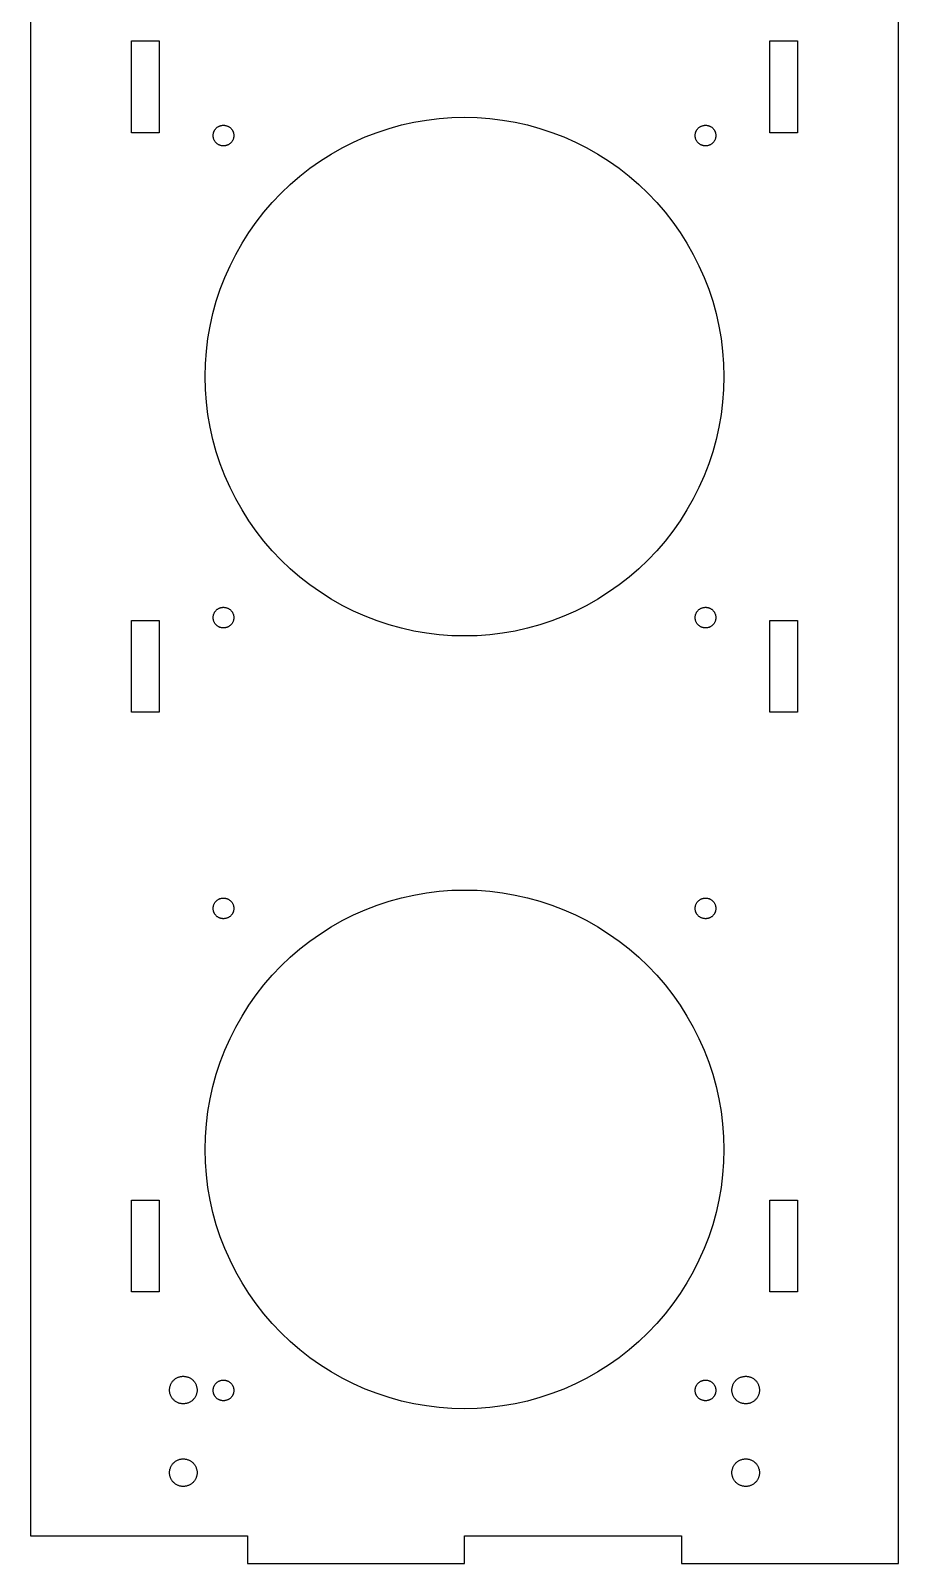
# Model space of a CAD drawing. Extents: x 0 to 927, y -6 to 1176.
# Drawn here: x 207.9 to 396.9, y -6 to 327.9 of the extents above; entities that cross this region are included whole.
import ezdxf

# ---------------------------------------------------------------- set-up
doc = ezdxf.new("R2010")
doc.units = 0
doc.layers.get('0').update_dxf_attribs({"linetype": 'CONTINUOUS'})

msp = doc.modelspace()

# ---------------------------------------------------------------- linework, layer by layer
for points in [[(302.4, 0), (349.65, 0), (349.65, -6), (396.9, -6), (396.9, 511), (349.65, 511), (349.65, 505), (302.4, 505), (302.4, 511), (255.15, 511), (255.15, 505), (207.9, 505), (207.9, 0), (255.15, 0), (255.15, -6), (302.4, -6)], [(229.9, 325.625), (235.9, 325.625), (235.9, 305.625), (229.9, 305.625)], [(368.9, 325.625), (374.9, 325.625), (374.9, 305.625), (368.9, 305.625)], [(299.628, 196.068), (296.862, 196.272), (294.11, 196.612), (291.377, 197.086), (288.672, 197.693), (285.999, 198.433), (283.366, 199.303), (280.778, 200.301), (278.243, 201.425), (275.766, 202.671), (273.353, 204.038), (271.01, 205.522), (268.743, 207.119), (266.557, 208.825), (264.457, 210.636), (262.448, 212.548), (260.536, 214.557), (258.725, 216.657), (257.019, 218.843), (255.422, 221.11), (253.938, 223.453), (252.571, 225.866), (251.325, 228.343), (250.201, 230.878), (249.203, 233.466), (248.333, 236.099), (247.593, 238.772), (246.986, 241.477), (246.512, 244.21), (246.172, 246.962), (245.968, 249.728), (245.9, 252.5), (245.968, 255.272), (246.172, 258.038), (246.512, 260.79), (246.986, 263.523), (247.593, 266.228), (248.333, 268.901), (249.203, 271.534), (250.201, 274.122), (251.325, 276.657), (252.571, 279.134), (253.938, 281.547), (255.422, 283.89), (257.019, 286.157), (258.725, 288.343), (260.536, 290.443), (262.448, 292.452), (264.457, 294.364), (266.557, 296.175), (268.743, 297.881), (271.01, 299.478), (273.353, 300.962), (275.766, 302.329), (278.243, 303.575), (280.778, 304.699), (283.366, 305.697), (285.999, 306.567), (288.672, 307.307), (291.377, 307.914), (294.11, 308.388), (296.862, 308.728), (299.628, 308.932), (302.4, 309), (305.172, 308.932), (307.938, 308.728), (310.69, 308.388), (313.423, 307.914), (316.128, 307.307), (318.801, 306.567), (321.434, 305.697), (324.022, 304.699), (326.557, 303.575), (329.034, 302.329), (331.447, 300.962), (333.79, 299.478), (336.057, 297.881), (338.243, 296.175), (340.343, 294.364), (342.352, 292.452), (344.264, 290.443), (346.075, 288.343), (347.781, 286.157), (349.378, 283.89), (350.862, 281.547), (352.229, 279.134), (353.475, 276.657), (354.599, 274.122), (355.597, 271.534), (356.467, 268.901), (357.207, 266.228), (357.814, 263.523), (358.288, 260.79), (358.628, 258.038), (358.832, 255.272), (358.9, 252.5), (358.832, 249.728), (358.628, 246.962), (358.288, 244.21), (357.814, 241.477), (357.207, 238.772), (356.467, 236.099), (355.597, 233.466), (354.599, 230.878), (353.475, 228.343), (352.229, 225.866), (350.862, 223.453), (349.378, 221.11), (347.781, 218.843), (346.075, 216.657), (344.264, 214.557), (342.352, 212.548), (340.343, 210.636), (338.243, 208.825), (336.057, 207.119), (333.79, 205.522), (331.447, 204.038), (329.034, 202.671), (326.557, 201.425), (324.022, 200.301), (321.434, 199.303), (318.801, 198.433), (316.128, 197.693), (313.423, 197.086), (310.69, 196.612), (307.938, 196.272), (305.172, 196.068), (302.4, 196)], [(249.79, 302.753), (249.679, 302.761), (249.57, 302.774), (249.461, 302.793), (249.353, 302.817), (249.247, 302.847), (249.142, 302.882), (249.039, 302.921), (248.938, 302.966), (248.839, 303.016), (248.743, 303.07), (248.65, 303.129), (248.56, 303.193), (248.473, 303.261), (248.389, 303.333), (248.309, 303.409), (248.233, 303.489), (248.161, 303.573), (248.093, 303.66), (248.029, 303.75), (247.97, 303.843), (247.916, 303.939), (247.866, 304.038), (247.821, 304.139), (247.782, 304.242), (247.747, 304.347), (247.717, 304.453), (247.693, 304.561), (247.674, 304.67), (247.661, 304.779), (247.653, 304.89), (247.65, 305), (247.653, 305.11), (247.661, 305.221), (247.674, 305.33), (247.693, 305.439), (247.717, 305.547), (247.747, 305.653), (247.782, 305.758), (247.821, 305.861), (247.866, 305.962), (247.916, 306.061), (247.97, 306.157), (248.029, 306.25), (248.093, 306.34), (248.161, 306.427), (248.233, 306.511), (248.309, 306.591), (248.389, 306.667), (248.473, 306.739), (248.56, 306.807), (248.65, 306.871), (248.743, 306.93), (248.839, 306.984), (248.938, 307.034), (249.039, 307.079), (249.142, 307.118), (249.247, 307.153), (249.353, 307.183), (249.461, 307.207), (249.57, 307.226), (249.679, 307.239), (249.79, 307.247), (249.9, 307.25), (250.01, 307.247), (250.121, 307.239), (250.23, 307.226), (250.339, 307.207), (250.447, 307.183), (250.553, 307.153), (250.658, 307.118), (250.761, 307.079), (250.862, 307.034), (250.961, 306.984), (251.057, 306.93), (251.15, 306.871), (251.24, 306.807), (251.327, 306.739), (251.411, 306.667), (251.491, 306.591), (251.567, 306.511), (251.639, 306.427), (251.707, 306.34), (251.771, 306.25), (251.83, 306.157), (251.884, 306.061), (251.934, 305.962), (251.979, 305.861), (252.018, 305.758), (252.053, 305.653), (252.083, 305.547), (252.107, 305.439), (252.126, 305.33), (252.139, 305.221), (252.147, 305.11), (252.15, 305), (252.147, 304.89), (252.139, 304.779), (252.126, 304.67), (252.107, 304.561), (252.083, 304.453), (252.053, 304.347), (252.018, 304.242), (251.979, 304.139), (251.934, 304.038), (251.884, 303.939), (251.83, 303.843), (251.771, 303.75), (251.707, 303.66), (251.639, 303.573), (251.567, 303.489), (251.491, 303.409), (251.411, 303.333), (251.327, 303.261), (251.24, 303.193), (251.15, 303.129), (251.057, 303.07), (250.961, 303.016), (250.862, 302.966), (250.761, 302.921), (250.658, 302.882), (250.553, 302.847), (250.447, 302.817), (250.339, 302.793), (250.23, 302.774), (250.121, 302.761), (250.01, 302.753), (249.9, 302.75)], [(354.79, 302.753), (354.679, 302.761), (354.57, 302.774), (354.461, 302.793), (354.353, 302.817), (354.247, 302.847), (354.142, 302.882), (354.039, 302.921), (353.938, 302.966), (353.839, 303.016), (353.743, 303.07), (353.65, 303.129), (353.56, 303.193), (353.473, 303.261), (353.389, 303.333), (353.309, 303.409), (353.233, 303.489), (353.161, 303.573), (353.093, 303.66), (353.029, 303.75), (352.97, 303.843), (352.916, 303.939), (352.866, 304.038), (352.821, 304.139), (352.782, 304.242), (352.747, 304.347), (352.717, 304.453), (352.693, 304.561), (352.674, 304.67), (352.661, 304.779), (352.653, 304.89), (352.65, 305), (352.653, 305.11), (352.661, 305.221), (352.674, 305.33), (352.693, 305.439), (352.717, 305.547), (352.747, 305.653), (352.782, 305.758), (352.821, 305.861), (352.866, 305.962), (352.916, 306.061), (352.97, 306.157), (353.029, 306.25), (353.093, 306.34), (353.161, 306.427), (353.233, 306.511), (353.309, 306.591), (353.389, 306.667), (353.473, 306.739), (353.56, 306.807), (353.65, 306.871), (353.743, 306.93), (353.839, 306.984), (353.938, 307.034), (354.039, 307.079), (354.142, 307.118), (354.247, 307.153), (354.353, 307.183), (354.461, 307.207), (354.57, 307.226), (354.679, 307.239), (354.79, 307.247), (354.9, 307.25), (355.01, 307.247), (355.121, 307.239), (355.23, 307.226), (355.339, 307.207), (355.447, 307.183), (355.553, 307.153), (355.658, 307.118), (355.761, 307.079), (355.862, 307.034), (355.961, 306.984), (356.057, 306.93), (356.15, 306.871), (356.24, 306.807), (356.327, 306.739), (356.411, 306.667), (356.491, 306.591), (356.567, 306.511), (356.639, 306.427), (356.707, 306.34), (356.771, 306.25), (356.83, 306.157), (356.884, 306.061), (356.934, 305.962), (356.979, 305.861), (357.018, 305.758), (357.053, 305.653), (357.083, 305.547), (357.107, 305.439), (357.126, 305.33), (357.139, 305.221), (357.147, 305.11), (357.15, 305), (357.147, 304.89), (357.139, 304.779), (357.126, 304.67), (357.107, 304.561), (357.083, 304.453), (357.053, 304.347), (357.018, 304.242), (356.979, 304.139), (356.934, 304.038), (356.884, 303.939), (356.83, 303.843), (356.771, 303.75), (356.707, 303.66), (356.639, 303.573), (356.567, 303.489), (356.491, 303.409), (356.411, 303.333), (356.327, 303.261), (356.24, 303.193), (356.15, 303.129), (356.057, 303.07), (355.961, 303.016), (355.862, 302.966), (355.761, 302.921), (355.658, 302.882), (355.553, 302.847), (355.447, 302.817), (355.339, 302.793), (355.23, 302.774), (355.121, 302.761), (355.01, 302.753), (354.9, 302.75)], [(249.79, 197.753), (249.679, 197.761), (249.57, 197.774), (249.461, 197.793), (249.353, 197.817), (249.247, 197.847), (249.142, 197.882), (249.039, 197.921), (248.938, 197.966), (248.839, 198.016), (248.743, 198.07), (248.65, 198.129), (248.56, 198.193), (248.473, 198.261), (248.389, 198.333), (248.309, 198.409), (248.233, 198.489), (248.161, 198.573), (248.093, 198.66), (248.029, 198.75), (247.97, 198.843), (247.916, 198.939), (247.866, 199.038), (247.821, 199.139), (247.782, 199.242), (247.747, 199.347), (247.717, 199.453), (247.693, 199.561), (247.674, 199.67), (247.661, 199.779), (247.653, 199.89), (247.65, 200), (247.653, 200.11), (247.661, 200.221), (247.674, 200.33), (247.693, 200.439), (247.717, 200.547), (247.747, 200.653), (247.782, 200.758), (247.821, 200.861), (247.866, 200.962), (247.916, 201.061), (247.97, 201.157), (248.029, 201.25), (248.093, 201.34), (248.161, 201.427), (248.233, 201.511), (248.309, 201.591), (248.389, 201.667), (248.473, 201.739), (248.56, 201.807), (248.65, 201.871), (248.743, 201.93), (248.839, 201.984), (248.938, 202.034), (249.039, 202.079), (249.142, 202.118), (249.247, 202.153), (249.353, 202.183), (249.461, 202.207), (249.57, 202.226), (249.679, 202.239), (249.79, 202.247), (249.9, 202.25), (250.01, 202.247), (250.121, 202.239), (250.23, 202.226), (250.339, 202.207), (250.447, 202.183), (250.553, 202.153), (250.658, 202.118), (250.761, 202.079), (250.862, 202.034), (250.961, 201.984), (251.057, 201.93), (251.15, 201.871), (251.24, 201.807), (251.327, 201.739), (251.411, 201.667), (251.491, 201.591), (251.567, 201.511), (251.639, 201.427), (251.707, 201.34), (251.771, 201.25), (251.83, 201.157), (251.884, 201.061), (251.934, 200.962), (251.979, 200.861), (252.018, 200.758), (252.053, 200.653), (252.083, 200.547), (252.107, 200.439), (252.126, 200.33), (252.139, 200.221), (252.147, 200.11), (252.15, 200), (252.147, 199.89), (252.139, 199.779), (252.126, 199.67), (252.107, 199.561), (252.083, 199.453), (252.053, 199.347), (252.018, 199.242), (251.979, 199.139), (251.934, 199.038), (251.884, 198.939), (251.83, 198.843), (251.771, 198.75), (251.707, 198.66), (251.639, 198.573), (251.567, 198.489), (251.491, 198.409), (251.411, 198.333), (251.327, 198.261), (251.24, 198.193), (251.15, 198.129), (251.057, 198.07), (250.961, 198.016), (250.862, 197.966), (250.761, 197.921), (250.658, 197.882), (250.553, 197.847), (250.447, 197.817), (250.339, 197.793), (250.23, 197.774), (250.121, 197.761), (250.01, 197.753), (249.9, 197.75)], [(354.79, 197.753), (354.679, 197.761), (354.57, 197.774), (354.461, 197.793), (354.353, 197.817), (354.247, 197.847), (354.142, 197.882), (354.039, 197.921), (353.938, 197.966), (353.839, 198.016), (353.743, 198.07), (353.65, 198.129), (353.56, 198.193), (353.473, 198.261), (353.389, 198.333), (353.309, 198.409), (353.233, 198.489), (353.161, 198.573), (353.093, 198.66), (353.029, 198.75), (352.97, 198.843), (352.916, 198.939), (352.866, 199.038), (352.821, 199.139), (352.782, 199.242), (352.747, 199.347), (352.717, 199.453), (352.693, 199.561), (352.674, 199.67), (352.661, 199.779), (352.653, 199.89), (352.65, 200), (352.653, 200.11), (352.661, 200.221), (352.674, 200.33), (352.693, 200.439), (352.717, 200.547), (352.747, 200.653), (352.782, 200.758), (352.821, 200.861), (352.866, 200.962), (352.916, 201.061), (352.97, 201.157), (353.029, 201.25), (353.093, 201.34), (353.161, 201.427), (353.233, 201.511), (353.309, 201.591), (353.389, 201.667), (353.473, 201.739), (353.56, 201.807), (353.65, 201.871), (353.743, 201.93), (353.839, 201.984), (353.938, 202.034), (354.039, 202.079), (354.142, 202.118), (354.247, 202.153), (354.353, 202.183), (354.461, 202.207), (354.57, 202.226), (354.679, 202.239), (354.79, 202.247), (354.9, 202.25), (355.01, 202.247), (355.121, 202.239), (355.23, 202.226), (355.339, 202.207), (355.447, 202.183), (355.553, 202.153), (355.658, 202.118), (355.761, 202.079), (355.862, 202.034), (355.961, 201.984), (356.057, 201.93), (356.15, 201.871), (356.24, 201.807), (356.327, 201.739), (356.411, 201.667), (356.491, 201.591), (356.567, 201.511), (356.639, 201.427), (356.707, 201.34), (356.771, 201.25), (356.83, 201.157), (356.884, 201.061), (356.934, 200.962), (356.979, 200.861), (357.018, 200.758), (357.053, 200.653), (357.083, 200.547), (357.107, 200.439), (357.126, 200.33), (357.139, 200.221), (357.147, 200.11), (357.15, 200), (357.147, 199.89), (357.139, 199.779), (357.126, 199.67), (357.107, 199.561), (357.083, 199.453), (357.053, 199.347), (357.018, 199.242), (356.979, 199.139), (356.934, 199.038), (356.884, 198.939), (356.83, 198.843), (356.771, 198.75), (356.707, 198.66), (356.639, 198.573), (356.567, 198.489), (356.491, 198.409), (356.411, 198.333), (356.327, 198.261), (356.24, 198.193), (356.15, 198.129), (356.057, 198.07), (355.961, 198.016), (355.862, 197.966), (355.761, 197.921), (355.658, 197.882), (355.553, 197.847), (355.447, 197.817), (355.339, 197.793), (355.23, 197.774), (355.121, 197.761), (355.01, 197.753), (354.9, 197.75)], [(229.9, 199.375), (235.9, 199.375), (235.9, 179.375), (229.9, 179.375)], [(368.9, 199.375), (374.9, 199.375), (374.9, 179.375), (368.9, 179.375)], [(299.628, 27.7347), (296.862, 27.9387), (294.11, 28.2782), (291.377, 28.7523), (288.672, 29.3599), (285.999, 30.0995), (283.366, 30.9694), (280.778, 31.9675), (278.243, 33.0913), (275.766, 34.3381), (273.353, 35.705), (271.01, 37.1886), (268.743, 38.7854), (266.557, 40.4916), (264.457, 42.3029), (262.448, 44.2151), (260.536, 46.2236), (258.725, 48.3234), (257.019, 50.5097), (255.422, 52.7769), (253.938, 55.1199), (252.571, 57.5328), (251.325, 60.0098), (250.201, 62.5451), (249.203, 65.1324), (248.333, 67.7656), (247.593, 70.4383), (246.986, 73.1441), (246.512, 75.8764), (246.172, 78.6287), (245.968, 81.3943), (245.9, 84.1667), (245.968, 86.939), (246.172, 89.7046), (246.512, 92.4569), (246.986, 95.1893), (247.593, 97.895), (248.333, 100.568), (249.203, 103.201), (250.201, 105.788), (251.325, 108.324), (252.571, 110.801), (253.938, 113.213), (255.422, 115.556), (257.019, 117.824), (258.725, 120.01), (260.536, 122.11), (262.448, 124.118), (264.457, 126.03), (266.557, 127.842), (268.743, 129.548), (271.01, 131.145), (273.353, 132.628), (275.766, 133.995), (278.243, 135.242), (280.778, 136.366), (283.366, 137.364), (285.999, 138.234), (288.672, 138.973), (291.377, 139.581), (294.11, 140.055), (296.862, 140.395), (299.628, 140.599), (302.4, 140.667), (305.172, 140.599), (307.938, 140.395), (310.69, 140.055), (313.423, 139.581), (316.128, 138.973), (318.801, 138.234), (321.434, 137.364), (324.022, 136.366), (326.557, 135.242), (329.034, 133.995), (331.447, 132.628), (333.79, 131.145), (336.057, 129.548), (338.243, 127.842), (340.343, 126.03), (342.352, 124.118), (344.264, 122.11), (346.075, 120.01), (347.781, 117.824), (349.378, 115.556), (350.862, 113.213), (352.229, 110.801), (353.475, 108.324), (354.599, 105.788), (355.597, 103.201), (356.467, 100.568), (357.207, 97.895), (357.814, 95.1893), (358.288, 92.4569), (358.628, 89.7046), (358.832, 86.939), (358.9, 84.1667), (358.832, 81.3943), (358.628, 78.6287), (358.288, 75.8764), (357.814, 73.1441), (357.207, 70.4383), (356.467, 67.7656), (355.597, 65.1324), (354.599, 62.5451), (353.475, 60.0098), (352.229, 57.5328), (350.862, 55.1199), (349.378, 52.7769), (347.781, 50.5097), (346.075, 48.3234), (344.264, 46.2236), (342.352, 44.2151), (340.343, 42.3029), (338.243, 40.4916), (336.057, 38.7854), (333.79, 37.1886), (331.447, 35.705), (329.034, 34.3381), (326.557, 33.0913), (324.022, 31.9675), (321.434, 30.9694), (318.801, 30.0995), (316.128, 29.3599), (313.423, 28.7523), (310.69, 28.2782), (307.938, 27.9387), (305.172, 27.7347), (302.4, 27.6667)], [(249.79, 134.419), (249.679, 134.428), (249.57, 134.441), (249.461, 134.46), (249.353, 134.484), (249.247, 134.514), (249.142, 134.548), (249.039, 134.588), (248.938, 134.633), (248.839, 134.682), (248.743, 134.737), (248.65, 134.796), (248.56, 134.859), (248.473, 134.927), (248.389, 135), (248.309, 135.076), (248.233, 135.156), (248.161, 135.239), (248.093, 135.326), (248.029, 135.417), (247.97, 135.51), (247.916, 135.606), (247.866, 135.705), (247.821, 135.806), (247.782, 135.909), (247.747, 136.014), (247.717, 136.12), (247.693, 136.228), (247.674, 136.337), (247.661, 136.446), (247.653, 136.556), (247.65, 136.667), (247.653, 136.777), (247.661, 136.887), (247.674, 136.997), (247.693, 137.106), (247.717, 137.213), (247.747, 137.32), (247.782, 137.425), (247.821, 137.528), (247.866, 137.629), (247.916, 137.727), (247.97, 137.823), (248.029, 137.917), (248.093, 138.007), (248.161, 138.094), (248.233, 138.178), (248.309, 138.258), (248.389, 138.334), (248.473, 138.406), (248.56, 138.474), (248.65, 138.537), (248.743, 138.597), (248.839, 138.651), (248.938, 138.701), (249.039, 138.745), (249.142, 138.785), (249.247, 138.82), (249.353, 138.849), (249.461, 138.873), (249.57, 138.892), (249.679, 138.906), (249.79, 138.914), (249.9, 138.917), (250.01, 138.914), (250.121, 138.906), (250.23, 138.892), (250.339, 138.873), (250.447, 138.849), (250.553, 138.82), (250.658, 138.785), (250.761, 138.745), (250.862, 138.701), (250.961, 138.651), (251.057, 138.597), (251.15, 138.537), (251.24, 138.474), (251.327, 138.406), (251.411, 138.334), (251.491, 138.258), (251.567, 138.178), (251.639, 138.094), (251.707, 138.007), (251.771, 137.917), (251.83, 137.823), (251.884, 137.727), (251.934, 137.629), (251.979, 137.528), (252.018, 137.425), (252.053, 137.32), (252.083, 137.213), (252.107, 137.106), (252.126, 136.997), (252.139, 136.887), (252.147, 136.777), (252.15, 136.667), (252.147, 136.556), (252.139, 136.446), (252.126, 136.337), (252.107, 136.228), (252.083, 136.12), (252.053, 136.014), (252.018, 135.909), (251.979, 135.806), (251.934, 135.705), (251.884, 135.606), (251.83, 135.51), (251.771, 135.417), (251.707, 135.326), (251.639, 135.239), (251.567, 135.156), (251.491, 135.076), (251.411, 135), (251.327, 134.927), (251.24, 134.859), (251.15, 134.796), (251.057, 134.737), (250.961, 134.682), (250.862, 134.633), (250.761, 134.588), (250.658, 134.548), (250.553, 134.514), (250.447, 134.484), (250.339, 134.46), (250.23, 134.441), (250.121, 134.428), (250.01, 134.419), (249.9, 134.417)], [(354.79, 134.419), (354.679, 134.428), (354.57, 134.441), (354.461, 134.46), (354.353, 134.484), (354.247, 134.514), (354.142, 134.548), (354.039, 134.588), (353.938, 134.633), (353.839, 134.682), (353.743, 134.737), (353.65, 134.796), (353.56, 134.859), (353.473, 134.927), (353.389, 135), (353.309, 135.076), (353.233, 135.156), (353.161, 135.239), (353.093, 135.326), (353.029, 135.417), (352.97, 135.51), (352.916, 135.606), (352.866, 135.705), (352.821, 135.806), (352.782, 135.909), (352.747, 136.014), (352.717, 136.12), (352.693, 136.228), (352.674, 136.337), (352.661, 136.446), (352.653, 136.556), (352.65, 136.667), (352.653, 136.777), (352.661, 136.887), (352.674, 136.997), (352.693, 137.106), (352.717, 137.213), (352.747, 137.32), (352.782, 137.425), (352.821, 137.528), (352.866, 137.629), (352.916, 137.727), (352.97, 137.823), (353.029, 137.917), (353.093, 138.007), (353.161, 138.094), (353.233, 138.178), (353.309, 138.258), (353.389, 138.334), (353.473, 138.406), (353.56, 138.474), (353.65, 138.537), (353.743, 138.597), (353.839, 138.651), (353.938, 138.701), (354.039, 138.745), (354.142, 138.785), (354.247, 138.82), (354.353, 138.849), (354.461, 138.873), (354.57, 138.892), (354.679, 138.906), (354.79, 138.914), (354.9, 138.917), (355.01, 138.914), (355.121, 138.906), (355.23, 138.892), (355.339, 138.873), (355.447, 138.849), (355.553, 138.82), (355.658, 138.785), (355.761, 138.745), (355.862, 138.701), (355.961, 138.651), (356.057, 138.597), (356.15, 138.537), (356.24, 138.474), (356.327, 138.406), (356.411, 138.334), (356.491, 138.258), (356.567, 138.178), (356.639, 138.094), (356.707, 138.007), (356.771, 137.917), (356.83, 137.823), (356.884, 137.727), (356.934, 137.629), (356.979, 137.528), (357.018, 137.425), (357.053, 137.32), (357.083, 137.213), (357.107, 137.106), (357.126, 136.997), (357.139, 136.887), (357.147, 136.777), (357.15, 136.667), (357.147, 136.556), (357.139, 136.446), (357.126, 136.337), (357.107, 136.228), (357.083, 136.12), (357.053, 136.014), (357.018, 135.909), (356.979, 135.806), (356.934, 135.705), (356.884, 135.606), (356.83, 135.51), (356.771, 135.417), (356.707, 135.326), (356.639, 135.239), (356.567, 135.156), (356.491, 135.076), (356.411, 135), (356.327, 134.927), (356.24, 134.859), (356.15, 134.796), (356.057, 134.737), (355.961, 134.682), (355.862, 134.633), (355.761, 134.588), (355.658, 134.548), (355.553, 134.514), (355.447, 134.484), (355.339, 134.46), (355.23, 134.441), (355.121, 134.428), (355.01, 134.419), (354.9, 134.417)], [(229.9, 73.125), (235.9, 73.125), (235.9, 53.125), (229.9, 53.125)], [(368.9, 73.125), (374.9, 73.125), (374.9, 53.125), (368.9, 53.125)], [(241.003, 28.7536), (240.856, 28.7644), (240.71, 28.7825), (240.565, 28.8076), (240.421, 28.8399), (240.279, 28.8792), (240.139, 28.9254), (240.002, 28.9784), (239.867, 29.038), (239.736, 29.1042), (239.608, 29.1768), (239.483, 29.2556), (239.363, 29.3404), (239.247, 29.431), (239.135, 29.5271), (239.029, 29.6287), (238.927, 29.7353), (238.831, 29.8468), (238.74, 29.9629), (238.656, 30.0833), (238.577, 30.2077), (238.504, 30.3358), (238.438, 30.4673), (238.378, 30.6019), (238.325, 30.7393), (238.279, 30.8791), (238.24, 31.0211), (238.208, 31.1647), (238.182, 31.3098), (238.164, 31.4559), (238.154, 31.6028), (238.15, 31.75), (238.154, 31.8972), (238.164, 32.0441), (238.182, 32.1902), (238.208, 32.3353), (238.24, 32.4789), (238.279, 32.6209), (238.325, 32.7607), (238.378, 32.8981), (238.438, 33.0327), (238.504, 33.1642), (238.577, 33.2923), (238.656, 33.4167), (238.74, 33.5371), (238.831, 33.6532), (238.927, 33.7647), (239.029, 33.8713), (239.135, 33.9729), (239.247, 34.069), (239.363, 34.1596), (239.483, 34.2444), (239.608, 34.3232), (239.736, 34.3958), (239.867, 34.462), (240.002, 34.5216), (240.139, 34.5746), (240.279, 34.6208), (240.421, 34.6601), (240.565, 34.6924), (240.71, 34.7175), (240.856, 34.7356), (241.003, 34.7464), (241.15, 34.75), (241.297, 34.7464), (241.444, 34.7356), (241.59, 34.7175), (241.735, 34.6924), (241.879, 34.6601), (242.021, 34.6208), (242.161, 34.5746), (242.298, 34.5216), (242.433, 34.462), (242.564, 34.3958), (242.692, 34.3232), (242.817, 34.2444), (242.937, 34.1596), (243.053, 34.069), (243.165, 33.9729), (243.271, 33.8713), (243.373, 33.7647), (243.469, 33.6532), (243.56, 33.5371), (243.644, 33.4167), (243.723, 33.2923), (243.796, 33.1642), (243.862, 33.0327), (243.922, 32.8981), (243.975, 32.7607), (244.021, 32.6209), (244.06, 32.4789), (244.092, 32.3353), (244.118, 32.1902), (244.136, 32.0441), (244.146, 31.8972), (244.15, 31.75), (244.146, 31.6028), (244.136, 31.4559), (244.118, 31.3098), (244.092, 31.1647), (244.06, 31.0211), (244.021, 30.8791), (243.975, 30.7393), (243.922, 30.6019), (243.862, 30.4673), (243.796, 30.3358), (243.723, 30.2077), (243.644, 30.0833), (243.56, 29.9629), (243.469, 29.8468), (243.373, 29.7353), (243.271, 29.6287), (243.165, 29.5271), (243.053, 29.431), (242.937, 29.3404), (242.817, 29.2556), (242.692, 29.1768), (242.564, 29.1042), (242.433, 29.038), (242.298, 28.9784), (242.161, 28.9254), (242.021, 28.8792), (241.879, 28.8399), (241.735, 28.8076), (241.59, 28.7825), (241.444, 28.7644), (241.297, 28.7536), (241.15, 28.75)], [(249.79, 29.4194), (249.679, 29.4275), (249.57, 29.441), (249.461, 29.4599), (249.353, 29.4841), (249.247, 29.5136), (249.142, 29.5482), (249.039, 29.5879), (248.938, 29.6327), (248.839, 29.6823), (248.743, 29.7368), (248.65, 29.7959), (248.56, 29.8594), (248.473, 29.9274), (248.389, 29.9995), (248.309, 30.0757), (248.233, 30.1557), (248.161, 30.2393), (248.093, 30.3263), (248.029, 30.4166), (247.97, 30.5099), (247.916, 30.606), (247.866, 30.7047), (247.821, 30.8056), (247.782, 30.9087), (247.747, 31.0135), (247.717, 31.12), (247.693, 31.2277), (247.674, 31.3365), (247.661, 31.4461), (247.653, 31.5563), (247.65, 31.6667), (247.653, 31.7771), (247.661, 31.8872), (247.674, 31.9968), (247.693, 32.1056), (247.717, 32.2134), (247.747, 32.3198), (247.782, 32.4247), (247.821, 32.5277), (247.866, 32.6287), (247.916, 32.7273), (247.97, 32.8234), (248.029, 32.9167), (248.093, 33.007), (248.161, 33.0941), (248.233, 33.1777), (248.309, 33.2577), (248.389, 33.3338), (248.473, 33.4059), (248.56, 33.4739), (248.65, 33.5375), (248.743, 33.5966), (248.839, 33.651), (248.938, 33.7006), (249.039, 33.7454), (249.142, 33.7851), (249.247, 33.8198), (249.353, 33.8492), (249.461, 33.8734), (249.57, 33.8923), (249.679, 33.9058), (249.79, 33.914), (249.9, 33.9167), (250.01, 33.914), (250.121, 33.9058), (250.23, 33.8923), (250.339, 33.8734), (250.447, 33.8492), (250.553, 33.8198), (250.658, 33.7851), (250.761, 33.7454), (250.862, 33.7006), (250.961, 33.651), (251.057, 33.5966), (251.15, 33.5375), (251.24, 33.4739), (251.327, 33.4059), (251.411, 33.3338), (251.491, 33.2577), (251.567, 33.1777), (251.639, 33.0941), (251.707, 33.007), (251.771, 32.9167), (251.83, 32.8234), (251.884, 32.7273), (251.934, 32.6287), (251.979, 32.5277), (252.018, 32.4247), (252.053, 32.3198), (252.083, 32.2134), (252.107, 32.1056), (252.126, 31.9968), (252.139, 31.8872), (252.147, 31.7771), (252.15, 31.6667), (252.147, 31.5563), (252.139, 31.4461), (252.126, 31.3365), (252.107, 31.2277), (252.083, 31.12), (252.053, 31.0135), (252.018, 30.9087), (251.979, 30.8056), (251.934, 30.7047), (251.884, 30.606), (251.83, 30.5099), (251.771, 30.4166), (251.707, 30.3263), (251.639, 30.2393), (251.567, 30.1557), (251.491, 30.0757), (251.411, 29.9995), (251.327, 29.9274), (251.24, 29.8594), (251.15, 29.7959), (251.057, 29.7368), (250.961, 29.6823), (250.862, 29.6327), (250.761, 29.5879), (250.658, 29.5482), (250.553, 29.5136), (250.447, 29.4841), (250.339, 29.4599), (250.23, 29.441), (250.121, 29.4275), (250.01, 29.4194), (249.9, 29.4167)], [(354.79, 29.4194), (354.679, 29.4275), (354.57, 29.441), (354.461, 29.4599), (354.353, 29.4841), (354.247, 29.5136), (354.142, 29.5482), (354.039, 29.5879), (353.938, 29.6327), (353.839, 29.6823), (353.743, 29.7368), (353.65, 29.7959), (353.56, 29.8594), (353.473, 29.9274), (353.389, 29.9995), (353.309, 30.0757), (353.233, 30.1557), (353.161, 30.2393), (353.093, 30.3263), (353.029, 30.4166), (352.97, 30.5099), (352.916, 30.606), (352.866, 30.7047), (352.821, 30.8056), (352.782, 30.9087), (352.747, 31.0135), (352.717, 31.12), (352.693, 31.2277), (352.674, 31.3365), (352.661, 31.4461), (352.653, 31.5563), (352.65, 31.6667), (352.653, 31.7771), (352.661, 31.8872), (352.674, 31.9968), (352.693, 32.1056), (352.717, 32.2134), (352.747, 32.3198), (352.782, 32.4247), (352.821, 32.5277), (352.866, 32.6287), (352.916, 32.7273), (352.97, 32.8234), (353.029, 32.9167), (353.093, 33.007), (353.161, 33.0941), (353.233, 33.1777), (353.309, 33.2577), (353.389, 33.3338), (353.473, 33.4059), (353.56, 33.4739), (353.65, 33.5375), (353.743, 33.5966), (353.839, 33.651), (353.938, 33.7006), (354.039, 33.7454), (354.142, 33.7851), (354.247, 33.8198), (354.353, 33.8492), (354.461, 33.8734), (354.57, 33.8923), (354.679, 33.9058), (354.79, 33.914), (354.9, 33.9167), (355.01, 33.914), (355.121, 33.9058), (355.23, 33.8923), (355.339, 33.8734), (355.447, 33.8492), (355.553, 33.8198), (355.658, 33.7851), (355.761, 33.7454), (355.862, 33.7006), (355.961, 33.651), (356.057, 33.5966), (356.15, 33.5375), (356.24, 33.4739), (356.327, 33.4059), (356.411, 33.3338), (356.491, 33.2577), (356.567, 33.1777), (356.639, 33.0941), (356.707, 33.007), (356.771, 32.9167), (356.83, 32.8234), (356.884, 32.7273), (356.934, 32.6287), (356.979, 32.5277), (357.018, 32.4247), (357.053, 32.3198), (357.083, 32.2134), (357.107, 32.1056), (357.126, 31.9968), (357.139, 31.8872), (357.147, 31.7771), (357.15, 31.6667), (357.147, 31.5563), (357.139, 31.4461), (357.126, 31.3365), (357.107, 31.2277), (357.083, 31.12), (357.053, 31.0135), (357.018, 30.9087), (356.979, 30.8056), (356.934, 30.7047), (356.884, 30.606), (356.83, 30.5099), (356.771, 30.4166), (356.707, 30.3263), (356.639, 30.2393), (356.567, 30.1557), (356.491, 30.0757), (356.411, 29.9995), (356.327, 29.9274), (356.24, 29.8594), (356.15, 29.7959), (356.057, 29.7368), (355.961, 29.6823), (355.862, 29.6327), (355.761, 29.5879), (355.658, 29.5482), (355.553, 29.5136), (355.447, 29.4841), (355.339, 29.4599), (355.23, 29.441), (355.121, 29.4275), (355.01, 29.4194), (354.9, 29.4167)], [(363.503, 28.7536), (363.356, 28.7644), (363.21, 28.7825), (363.065, 28.8076), (362.921, 28.8399), (362.779, 28.8792), (362.639, 28.9254), (362.502, 28.9784), (362.367, 29.038), (362.236, 29.1042), (362.108, 29.1768), (361.983, 29.2556), (361.863, 29.3404), (361.747, 29.431), (361.635, 29.5271), (361.529, 29.6287), (361.427, 29.7353), (361.331, 29.8468), (361.24, 29.9629), (361.156, 30.0833), (361.077, 30.2077), (361.004, 30.3358), (360.938, 30.4673), (360.878, 30.6019), (360.825, 30.7393), (360.779, 30.8791), (360.74, 31.0211), (360.708, 31.1647), (360.682, 31.3098), (360.664, 31.4559), (360.654, 31.6028), (360.65, 31.75), (360.654, 31.8972), (360.664, 32.0441), (360.682, 32.1902), (360.708, 32.3353), (360.74, 32.4789), (360.779, 32.6209), (360.825, 32.7607), (360.878, 32.8981), (360.938, 33.0327), (361.004, 33.1642), (361.077, 33.2923), (361.156, 33.4167), (361.24, 33.5371), (361.331, 33.6532), (361.427, 33.7647), (361.529, 33.8713), (361.635, 33.9729), (361.747, 34.069), (361.863, 34.1596), (361.983, 34.2444), (362.108, 34.3232), (362.236, 34.3958), (362.367, 34.462), (362.502, 34.5216), (362.639, 34.5746), (362.779, 34.6208), (362.921, 34.6601), (363.065, 34.6924), (363.21, 34.7175), (363.356, 34.7356), (363.503, 34.7464), (363.65, 34.75), (363.797, 34.7464), (363.944, 34.7356), (364.09, 34.7175), (364.235, 34.6924), (364.379, 34.6601), (364.521, 34.6208), (364.661, 34.5746), (364.798, 34.5216), (364.933, 34.462), (365.064, 34.3958), (365.192, 34.3232), (365.317, 34.2444), (365.437, 34.1596), (365.553, 34.069), (365.665, 33.9729), (365.771, 33.8713), (365.873, 33.7647), (365.969, 33.6532), (366.06, 33.5371), (366.144, 33.4167), (366.223, 33.2923), (366.296, 33.1642), (366.362, 33.0327), (366.422, 32.8981), (366.475, 32.7607), (366.521, 32.6209), (366.56, 32.4789), (366.592, 32.3353), (366.618, 32.1902), (366.636, 32.0441), (366.646, 31.8972), (366.65, 31.75), (366.646, 31.6028), (366.636, 31.4559), (366.618, 31.3098), (366.592, 31.1647), (366.56, 31.0211), (366.521, 30.8791), (366.475, 30.7393), (366.422, 30.6019), (366.362, 30.4673), (366.296, 30.3358), (366.223, 30.2077), (366.144, 30.0833), (366.06, 29.9629), (365.969, 29.8468), (365.873, 29.7353), (365.771, 29.6287), (365.665, 29.5271), (365.553, 29.431), (365.437, 29.3404), (365.317, 29.2556), (365.192, 29.1768), (365.064, 29.1042), (364.933, 29.038), (364.798, 28.9784), (364.661, 28.9254), (364.521, 28.8792), (364.379, 28.8399), (364.235, 28.8076), (364.09, 28.7825), (363.944, 28.7644), (363.797, 28.7536), (363.65, 28.75)], [(241.003, 10.7536), (240.856, 10.7644), (240.71, 10.7825), (240.565, 10.8076), (240.421, 10.8399), (240.279, 10.8792), (240.139, 10.9254), (240.002, 10.9784), (239.867, 11.038), (239.736, 11.1042), (239.608, 11.1768), (239.483, 11.2556), (239.363, 11.3404), (239.247, 11.431), (239.135, 11.5271), (239.029, 11.6287), (238.927, 11.7353), (238.831, 11.8468), (238.74, 11.9629), (238.656, 12.0833), (238.577, 12.2077), (238.504, 12.3358), (238.438, 12.4673), (238.378, 12.6019), (238.325, 12.7393), (238.279, 12.8791), (238.24, 13.0211), (238.208, 13.1647), (238.182, 13.3098), (238.164, 13.4559), (238.154, 13.6028), (238.15, 13.75), (238.154, 13.8972), (238.164, 14.0441), (238.182, 14.1902), (238.208, 14.3353), (238.24, 14.4789), (238.279, 14.6209), (238.325, 14.7607), (238.378, 14.8981), (238.438, 15.0327), (238.504, 15.1642), (238.577, 15.2923), (238.656, 15.4167), (238.74, 15.5371), (238.831, 15.6532), (238.927, 15.7647), (239.029, 15.8713), (239.135, 15.9729), (239.247, 16.069), (239.363, 16.1596), (239.483, 16.2444), (239.608, 16.3232), (239.736, 16.3958), (239.867, 16.462), (240.002, 16.5216), (240.139, 16.5746), (240.279, 16.6208), (240.421, 16.6601), (240.565, 16.6924), (240.71, 16.7175), (240.856, 16.7356), (241.003, 16.7464), (241.15, 16.75), (241.297, 16.7464), (241.444, 16.7356), (241.59, 16.7175), (241.735, 16.6924), (241.879, 16.6601), (242.021, 16.6208), (242.161, 16.5746), (242.298, 16.5216), (242.433, 16.462), (242.564, 16.3958), (242.692, 16.3232), (242.817, 16.2444), (242.937, 16.1596), (243.053, 16.069), (243.165, 15.9729), (243.271, 15.8713), (243.373, 15.7647), (243.469, 15.6532), (243.56, 15.5371), (243.644, 15.4167), (243.723, 15.2923), (243.796, 15.1642), (243.862, 15.0327), (243.922, 14.8981), (243.975, 14.7607), (244.021, 14.6209), (244.06, 14.4789), (244.092, 14.3353), (244.118, 14.1902), (244.136, 14.0441), (244.146, 13.8972), (244.15, 13.75), (244.146, 13.6028), (244.136, 13.4559), (244.118, 13.3098), (244.092, 13.1647), (244.06, 13.0211), (244.021, 12.8791), (243.975, 12.7393), (243.922, 12.6019), (243.862, 12.4673), (243.796, 12.3358), (243.723, 12.2077), (243.644, 12.0833), (243.56, 11.9629), (243.469, 11.8468), (243.373, 11.7353), (243.271, 11.6287), (243.165, 11.5271), (243.053, 11.431), (242.937, 11.3404), (242.817, 11.2556), (242.692, 11.1768), (242.564, 11.1042), (242.433, 11.038), (242.298, 10.9784), (242.161, 10.9254), (242.021, 10.8792), (241.879, 10.8399), (241.735, 10.8076), (241.59, 10.7825), (241.444, 10.7644), (241.297, 10.7536), (241.15, 10.75)], [(363.503, 10.7536), (363.356, 10.7644), (363.21, 10.7825), (363.065, 10.8076), (362.921, 10.8399), (362.779, 10.8792), (362.639, 10.9254), (362.502, 10.9784), (362.367, 11.038), (362.236, 11.1042), (362.108, 11.1768), (361.983, 11.2556), (361.863, 11.3404), (361.747, 11.431), (361.635, 11.5271), (361.529, 11.6287), (361.427, 11.7353), (361.331, 11.8468), (361.24, 11.9629), (361.156, 12.0833), (361.077, 12.2077), (361.004, 12.3358), (360.938, 12.4673), (360.878, 12.6019), (360.825, 12.7393), (360.779, 12.8791), (360.74, 13.0211), (360.708, 13.1647), (360.682, 13.3098), (360.664, 13.4559), (360.654, 13.6028), (360.65, 13.75), (360.654, 13.8972), (360.664, 14.0441), (360.682, 14.1902), (360.708, 14.3353), (360.74, 14.4789), (360.779, 14.6209), (360.825, 14.7607), (360.878, 14.8981), (360.938, 15.0327), (361.004, 15.1642), (361.077, 15.2923), (361.156, 15.4167), (361.24, 15.5371), (361.331, 15.6532), (361.427, 15.7647), (361.529, 15.8713), (361.635, 15.9729), (361.747, 16.069), (361.863, 16.1596), (361.983, 16.2444), (362.108, 16.3232), (362.236, 16.3958), (362.367, 16.462), (362.502, 16.5216), (362.639, 16.5746), (362.779, 16.6208), (362.921, 16.6601), (363.065, 16.6924), (363.21, 16.7175), (363.356, 16.7356), (363.503, 16.7464), (363.65, 16.75), (363.797, 16.7464), (363.944, 16.7356), (364.09, 16.7175), (364.235, 16.6924), (364.379, 16.6601), (364.521, 16.6208), (364.661, 16.5746), (364.798, 16.5216), (364.933, 16.462), (365.064, 16.3958), (365.192, 16.3232), (365.317, 16.2444), (365.437, 16.1596), (365.553, 16.069), (365.665, 15.9729), (365.771, 15.8713), (365.873, 15.7647), (365.969, 15.6532), (366.06, 15.5371), (366.144, 15.4167), (366.223, 15.2923), (366.296, 15.1642), (366.362, 15.0327), (366.422, 14.8981), (366.475, 14.7607), (366.521, 14.6209), (366.56, 14.4789), (366.592, 14.3353), (366.618, 14.1902), (366.636, 14.0441), (366.646, 13.8972), (366.65, 13.75), (366.646, 13.6028), (366.636, 13.4559), (366.618, 13.3098), (366.592, 13.1647), (366.56, 13.0211), (366.521, 12.8791), (366.475, 12.7393), (366.422, 12.6019), (366.362, 12.4673), (366.296, 12.3358), (366.223, 12.2077), (366.144, 12.0833), (366.06, 11.9629), (365.969, 11.8468), (365.873, 11.7353), (365.771, 11.6287), (365.665, 11.5271), (365.553, 11.431), (365.437, 11.3404), (365.317, 11.2556), (365.192, 11.1768), (365.064, 11.1042), (364.933, 11.038), (364.798, 10.9784), (364.661, 10.9254), (364.521, 10.8792), (364.379, 10.8399), (364.235, 10.8076), (364.09, 10.7825), (363.944, 10.7644), (363.797, 10.7536), (363.65, 10.75)]]:
    msp.add_lwpolyline(points, close=True)

doc.saveas('drawing.dxf')
